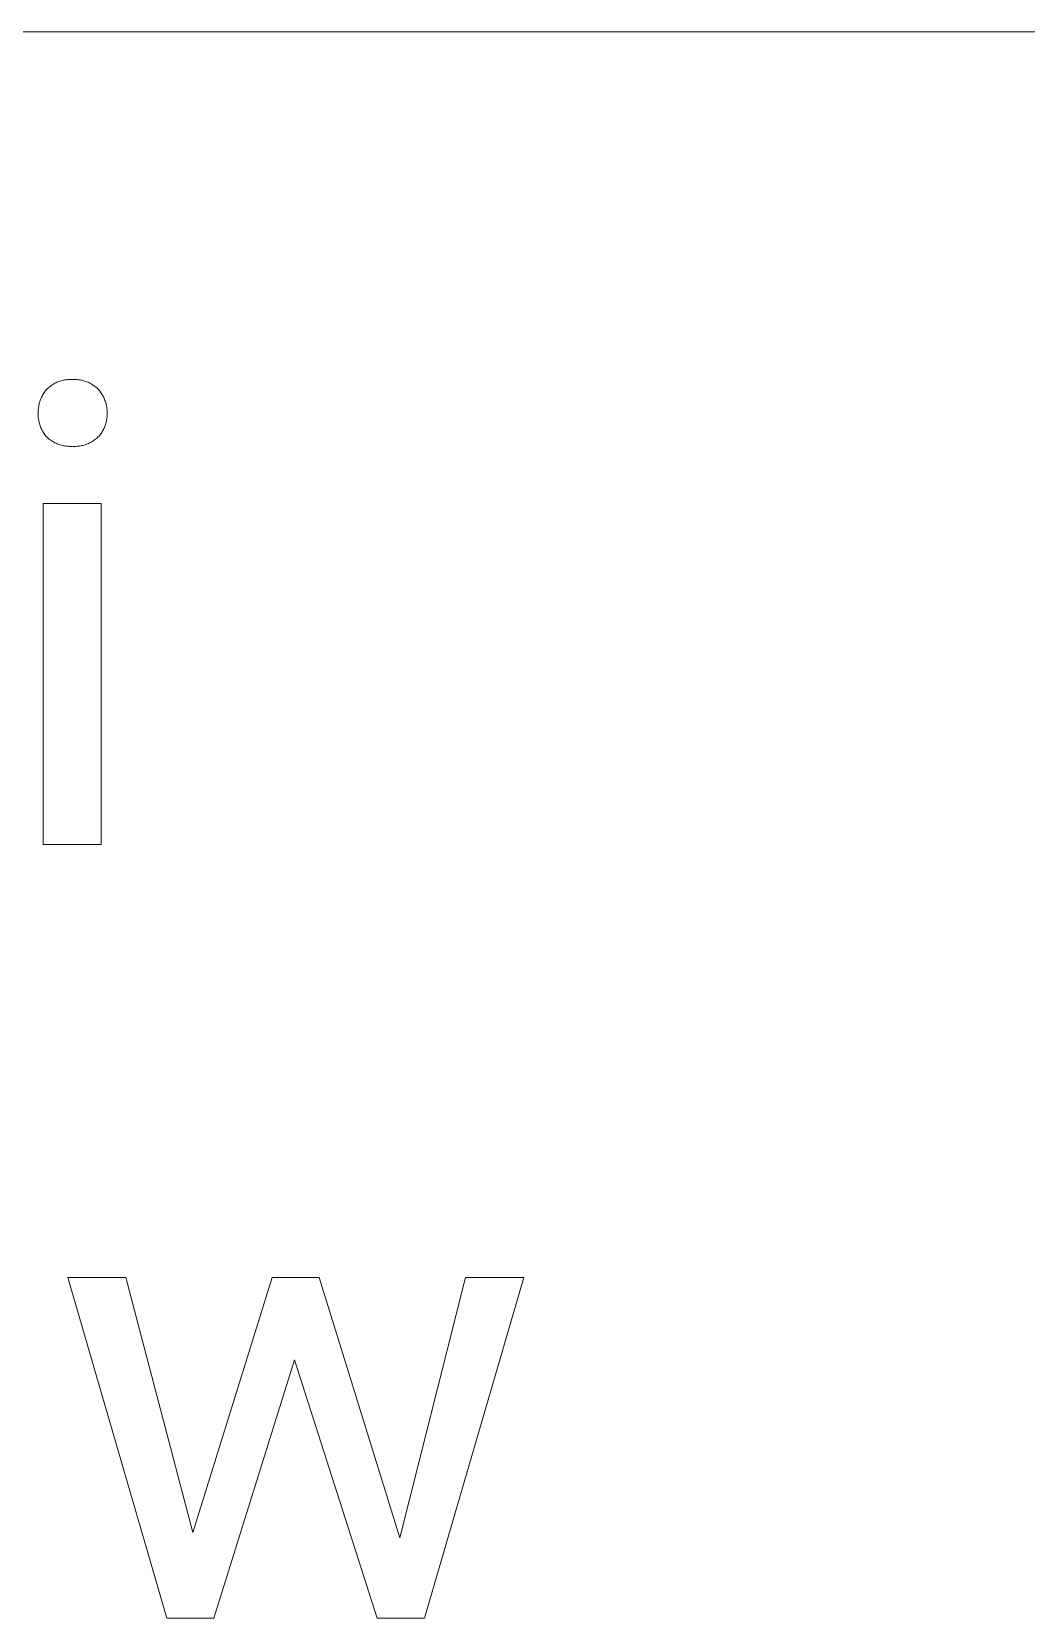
# Model space of a CAD drawing. Header units: millimetres. Extents: x 974 to 5700, y -47 to 3256.
# Drawn here: x 4980.6 to 5077.7, y 326.9 to 481.8 of the extents above; entities that cross this region are included whole.
import ezdxf

# ---------------------------------------------------------------- set-up
doc = ezdxf.new("R2010")
doc.units = ezdxf.units.MM
doc.header["$MEASUREMENT"] = 0
doc.layers.add('Domyślny', color=7, linetype='Continuous', true_color=0x000000)

msp = doc.modelspace()

# ---------------------------------------------------------------- linework, layer by layer
at = {"layer": 'Domyślny', "color": 18, "lineweight": 15, "true_color": 0x000000}
for p, q in [((5695.7, 481.77), (3913.94, 481.77)), ((4983.05, 447.55), (4983.15, 447.59)), ((4983.15, 447.59), (4983.26, 447.63)), ((4983.26, 447.63), (4983.36, 447.67)), ((4983.36, 447.67), (4983.47, 447.7)), ((4983.47, 447.7), (4983.58, 447.73)), ((4983.58, 447.73), (4983.68, 447.75)), ((4983.68, 447.75), (4983.79, 447.77)), ((4983.79, 447.77), (4983.9, 447.79)), ((4983.9, 447.79), (4984.01, 447.8)), ((4984.01, 447.8), (4984.12, 447.81)), ((4984.12, 447.81), (4984.24, 447.82)), ((4984.24, 447.82), (4984.35, 447.82)), ((4984.35, 447.82), (4984.46, 447.82)), ((4984.46, 447.82), (4984.57, 447.82)), ((4984.57, 447.82), (4984.68, 447.82)), ((4984.68, 447.82), (4984.79, 447.82)), ((4984.79, 447.82), (4984.9, 447.82)), ((4984.9, 447.82), (4985.01, 447.81)), ((4985.01, 447.81), (4985.12, 447.8)), ((4985.12, 447.8), (4985.23, 447.79)), ((4985.23, 447.79), (4985.34, 447.77)), ((4985.34, 447.77), (4985.45, 447.75)), ((4985.45, 447.75), (4985.56, 447.73)), ((4985.56, 447.73), (4985.67, 447.7)), ((4985.67, 447.7), (4985.77, 447.66)), ((4985.77, 447.66), (4985.88, 447.63)), ((4985.88, 447.63), (4985.98, 447.59)), ((4985.98, 447.59), (4986.09, 447.55)), ((4981.5, 445.98), (4981.55, 446.09)), ((4981.55, 446.09), (4981.6, 446.19)), ((4981.6, 446.19), (4981.65, 446.29)), ((4981.65, 446.29), (4981.71, 446.39)), ((4981.71, 446.39), (4981.77, 446.49)), ((4981.77, 446.49), (4981.84, 446.58)), ((4981.84, 446.58), (4981.91, 446.68)), ((4981.91, 446.68), (4981.98, 446.77)), ((4981.98, 446.77), (4982.05, 446.86)), ((4982.05, 446.86), (4982.13, 446.93)), ((4982.13, 446.93), (4982.21, 447.01)), ((4982.21, 447.01), (4982.3, 447.08)), ((4982.3, 447.08), (4982.38, 447.15)), ((4982.38, 447.15), (4982.47, 447.22)), ((4982.47, 447.22), (4982.56, 447.28)), ((4982.56, 447.28), (4982.66, 447.34)), ((4982.66, 447.34), (4982.75, 447.4)), ((4982.75, 447.4), (4982.85, 447.45)), ((4982.85, 447.45), (4982.95, 447.5)), ((4982.95, 447.5), (4983.05, 447.55)), ((4986.09, 447.55), (4986.19, 447.5)), ((4986.19, 447.5), (4986.29, 447.45)), ((4986.29, 447.45), (4986.38, 447.4)), ((4986.38, 447.4), (4986.48, 447.34)), ((4986.48, 447.34), (4986.57, 447.28)), ((4986.57, 447.28), (4986.66, 447.22)), ((4986.66, 447.22), (4986.75, 447.15)), ((4986.75, 447.15), (4986.84, 447.08)), ((4986.84, 447.08), (4986.93, 447.01)), ((4986.93, 447.01), (4987.01, 446.93)), ((4987.01, 446.93), (4987.09, 446.86)), ((4987.09, 446.86), (4987.16, 446.77)), ((4987.16, 446.77), (4987.24, 446.68)), ((4987.24, 446.68), (4987.3, 446.59)), ((4987.3, 446.59), (4987.37, 446.49)), ((4987.37, 446.49), (4987.43, 446.4)), ((4987.43, 446.4), (4987.49, 446.3)), ((4987.49, 446.3), (4987.55, 446.2)), ((4987.55, 446.2), (4987.6, 446.09)), ((4987.6, 446.09), (4987.65, 445.99)), ((4981.21, 444.41), (4981.22, 444.53)), ((4981.22, 444.87), (4981.24, 444.99)), ((4981.22, 444.76), (4981.22, 444.87)), ((4981.22, 444.64), (4981.22, 444.76)), ((4981.22, 444.53), (4981.22, 444.64)), ((4981.24, 444.99), (4981.25, 445.1)), ((4981.25, 445.1), (4981.27, 445.21)), ((4981.27, 445.21), (4981.29, 445.33)), ((4981.29, 445.33), (4981.32, 445.44)), ((4981.32, 445.44), (4981.35, 445.55)), ((4981.35, 445.55), (4981.38, 445.66)), ((4981.38, 445.66), (4981.42, 445.77)), ((4981.42, 445.77), (4981.46, 445.88)), ((4981.46, 445.88), (4981.5, 445.98)), ((4987.65, 445.99), (4987.7, 445.88)), ((4987.7, 445.88), (4987.74, 445.77)), ((4987.74, 445.77), (4987.78, 445.66)), ((4987.78, 445.66), (4987.81, 445.55)), ((4987.81, 445.55), (4987.85, 445.44)), ((4987.85, 445.44), (4987.87, 445.33)), ((4987.87, 445.33), (4987.9, 445.22)), ((4987.9, 445.22), (4987.91, 445.1)), ((4987.91, 445.1), (4987.93, 444.99)), ((4987.93, 444.99), (4987.94, 444.87)), ((4987.94, 444.87), (4987.95, 444.76)), ((4987.95, 444.76), (4987.95, 444.64)), ((4987.95, 444.64), (4987.95, 444.53)), ((4987.95, 444.53), (4987.95, 444.42)), ((4981.22, 444.3), (4981.21, 444.41)), ((4981.22, 444.18), (4981.22, 444.3)), ((4981.23, 444.07), (4981.22, 444.18)), ((4981.25, 443.96), (4981.23, 444.07)), ((4981.27, 443.84), (4981.25, 443.96)), ((4981.29, 443.73), (4981.27, 443.84)), ((4981.31, 443.62), (4981.29, 443.73)), ((4981.34, 443.51), (4981.31, 443.62)), ((4981.38, 443.4), (4981.34, 443.51)), ((4981.41, 443.29), (4981.38, 443.4)), ((4981.45, 443.18), (4981.41, 443.29)), ((4981.5, 443.08), (4981.45, 443.18)), ((4981.55, 442.97), (4981.5, 443.08)), ((4981.6, 442.87), (4981.55, 442.97)), ((4987.64, 443.03), (4987.59, 442.93)), ((4987.68, 443.13), (4987.64, 443.03)), ((4987.73, 443.23), (4987.68, 443.13)), ((4987.76, 443.34), (4987.73, 443.23)), ((4987.8, 443.44), (4987.76, 443.34)), ((4987.83, 443.55), (4987.8, 443.44)), ((4987.86, 443.65), (4987.83, 443.55)), ((4987.88, 443.76), (4987.86, 443.65)), ((4987.9, 443.87), (4987.88, 443.76)), ((4987.92, 443.98), (4987.9, 443.87)), ((4987.93, 444.09), (4987.92, 443.98)), ((4987.94, 444.2), (4987.93, 444.09)), ((4987.95, 444.31), (4987.94, 444.2)), ((4987.95, 444.42), (4987.95, 444.31)), ((4981.65, 442.77), (4981.6, 442.87)), ((4981.71, 442.67), (4981.65, 442.77)), ((4981.77, 442.58), (4981.71, 442.67)), ((4981.84, 442.48), (4981.77, 442.58)), ((4981.9, 442.39), (4981.84, 442.48)), ((4981.98, 442.3), (4981.9, 442.39)), ((4982.05, 442.21), (4981.98, 442.3)), ((4982.13, 442.14), (4982.05, 442.21)), ((4982.21, 442.06), (4982.13, 442.14)), ((4982.3, 442), (4982.21, 442.06)), ((4982.39, 441.93), (4982.3, 442)), ((4982.48, 441.86), (4982.39, 441.93)), ((4982.57, 441.8), (4982.48, 441.86)), ((4982.66, 441.75), (4982.57, 441.8)), ((4982.76, 441.69), (4982.66, 441.75)), ((4982.86, 441.64), (4982.76, 441.69)), ((4982.96, 441.59), (4982.86, 441.64)), ((4983.06, 441.55), (4982.96, 441.59)), ((4983.16, 441.51), (4983.06, 441.55)), ((4983.26, 441.47), (4983.16, 441.51)), ((4983.37, 441.43), (4983.26, 441.47)), ((4983.47, 441.4), (4983.37, 441.43)), ((4983.58, 441.38), (4983.47, 441.4)), ((4985.71, 441.42), (4985.59, 441.39)), ((4985.82, 441.45), (4985.71, 441.42)), ((4985.92, 441.49), (4985.82, 441.45)), ((4986.03, 441.53), (4985.92, 441.49)), ((4986.14, 441.57), (4986.03, 441.53)), ((4986.24, 441.62), (4986.14, 441.57)), ((4986.34, 441.68), (4986.24, 441.62)), ((4986.45, 441.73), (4986.34, 441.68)), ((4986.54, 441.79), (4986.45, 441.73)), ((4986.64, 441.85), (4986.54, 441.79)), ((4986.73, 441.92), (4986.64, 441.85)), ((4986.83, 441.99), (4986.73, 441.92)), ((4986.92, 442.06), (4986.83, 441.99)), ((4987, 442.13), (4986.92, 442.06)), ((4987.09, 442.21), (4987, 442.13)), ((4987.16, 442.3), (4987.09, 442.21)), ((4987.23, 442.38), (4987.16, 442.3)), ((4987.3, 442.47), (4987.23, 442.38)), ((4987.36, 442.56), (4987.3, 442.47)), ((4987.42, 442.65), (4987.36, 442.56)), ((4987.48, 442.74), (4987.42, 442.65)), ((4987.54, 442.84), (4987.48, 442.74)), ((4987.59, 442.93), (4987.54, 442.84)), ((4983.69, 441.35), (4983.58, 441.38)), ((4983.8, 441.33), (4983.69, 441.35)), ((4983.91, 441.32), (4983.8, 441.33)), ((4984.02, 441.31), (4983.91, 441.32)), ((4984.13, 441.3), (4984.02, 441.31)), ((4984.24, 441.29), (4984.13, 441.3)), ((4984.35, 441.29), (4984.24, 441.29)), ((4984.46, 441.29), (4984.35, 441.29)), ((4984.57, 441.3), (4984.46, 441.29)), ((4984.68, 441.29), (4984.57, 441.3)), ((4984.8, 441.29), (4984.68, 441.29)), ((4984.91, 441.29), (4984.8, 441.29)), ((4985.03, 441.3), (4984.91, 441.29)), ((4985.14, 441.31), (4985.03, 441.3)), ((4985.26, 441.32), (4985.14, 441.31)), ((4985.37, 441.34), (4985.26, 441.32)), ((4985.48, 441.36), (4985.37, 441.34)), ((4985.59, 441.39), (4985.48, 441.36)), ((4981.69, 402.44), (4981.69, 435.7)), ((4981.69, 435.7), (4987.37, 435.7)), ((4987.37, 435.7), (4987.37, 402.44)), ((4987.37, 402.44), (4981.69, 402.44)), ((4993.77, 326.89), (4984.1, 360.15)), ((4984.1, 360.15), (4989.77, 360.15)), ((4989.77, 360.15), (4996.31, 335.25)), ((4996.31, 335.25), (5004.06, 360.15)), ((5004.06, 360.15), (5008.64, 360.15)), ((5008.64, 360.15), (5016.54, 334.73)), ((5016.54, 334.73), (5022.93, 360.15)), ((5028.63, 360.15), (5018.93, 326.89)), ((5022.93, 360.15), (5028.63, 360.15)), ((5006.25, 352.11), (4998.38, 326.89)), ((5014.32, 326.89), (5006.25, 352.11)), ((4998.38, 326.89), (4993.77, 326.89)), ((5018.93, 326.89), (5014.32, 326.89))]:
    msp.add_line(p, q, dxfattribs=at)

doc.saveas('drawing.dxf')
